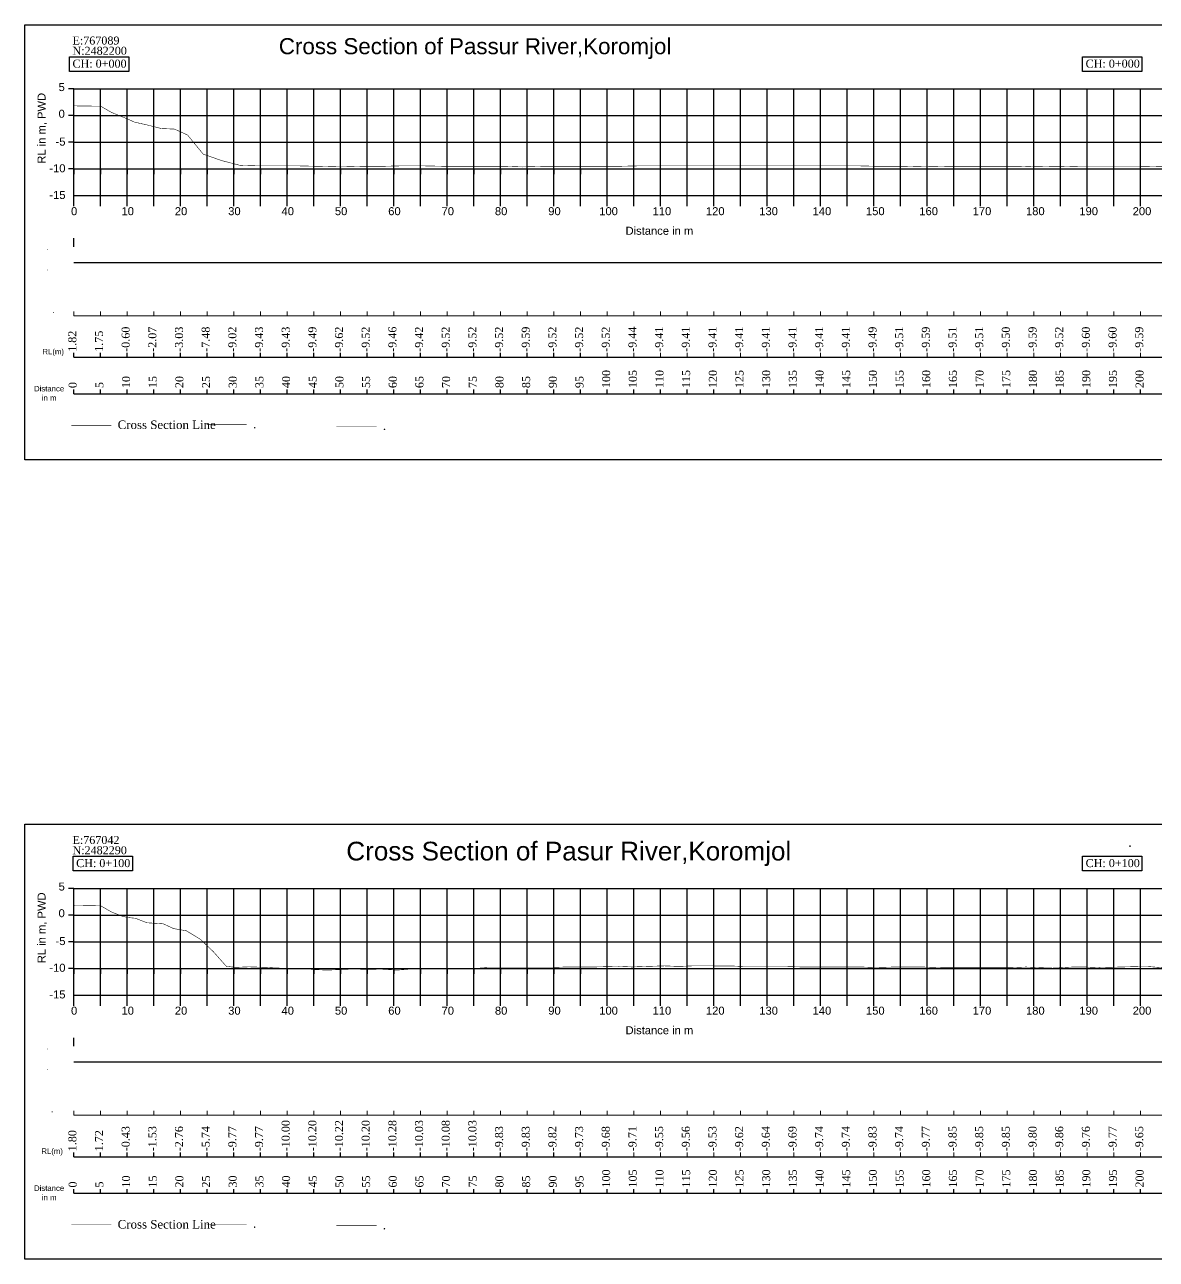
# Model space of a CAD drawing. Header units: inches. Extents: x 48 to 1763, y 126 to 359.
# Drawn here: x 47.6 to 259.7, y 125.5 to 356.9 of the extents above; entities that cross this region are included whole.
import ezdxf

# ---------------------------------------------------------------- set-up
doc = ezdxf.new("R2010")
doc.units = ezdxf.units.IN
doc.header["$MEASUREMENT"] = 0
for name, color, linetype in [('CS Line Design', 1, 'Continuous'), ('CS No', 7, 'Continuous'), ('Heading', 7, 'Continuous'), ('Major Grid', 253, 'Continuous'), ('Text_Design RL', 7, 'Continuous'), ('Text_Distance', 7, 'Continuous'), ('Text_Pre RL', 7, 'Continuous')]:
    doc.layers.add(name, color=color, linetype=linetype)
for name, color, linetype, lineweight in [('CS Line Prework', 3, 'Continuous', 30), ('Plate', 7, 'Continuous', 0), ('Text Post RL', 7, 'Continuous', 0)]:
    doc.layers.add(name, color=color, linetype=linetype, lineweight=lineweight)
doc.styles.add('CS', font='times.ttf', dxfattribs={"height": 1})
doc.styles.add('EL', font='times.ttf', dxfattribs={"height": 1.6})
doc.styles.get("Standard").update_dxf_attribs({"font": 'arial.ttf'})

msp = doc.modelspace()

# ---------------------------------------------------------------- linework, layer by layer
for points in [[(47.55, 356.87), (461.77, 356.87), (461.77, 275.33), (47.55, 275.33)], [(55.93, 350.84), (67.07, 350.84), (67.07, 348.12), (55.93, 348.12)], [(245.86, 350.84), (257, 350.84), (257, 348.12), (245.86, 348.12)], [(47.55, 207.06), (461.77, 207.06), (461.77, 125.52), (47.55, 125.52)], [(56.62, 201.03), (67.75, 201.03), (67.75, 198.31), (56.62, 198.31)], [(245.86, 201.03), (257, 201.03), (257, 198.31), (245.86, 198.31)]]:
    msp.add_lwpolyline(points, close=True)
at = {"layer": 'CS Line Prework', "const_width": 0.1}
for points in [[(56.74, 341.66), (61.81, 341.59), (63.84, 340.42), (65.87, 339.59), (66.88, 339.19), (66.88, 339.19), (66.88, 339.19), (66.88, 339.19), (68.12, 338.61), (70.4, 338.11), (73.17, 337.41), (75.66, 337.3), (78.09, 336.19), (81.02, 332.61), (84.45, 331.41), (87.93, 330.51), (91.59, 330.41), (94.27, 330.41), (99.06, 330.41), (102.92, 330.32), (106.94, 330.22), (110.8, 330.32), (114.2, 330.32), (118.23, 330.42), (122.09, 330.42), (126.88, 330.32), (130.9, 330.32), (134.31, 330.32), (137.79, 330.32), (140.79, 330.22), (144.67, 330.32), (149.61, 330.32), (153.47, 330.32), (158.41, 330.32), (163.21, 330.43), (167.23, 330.43), (172.03, 330.43), (176.05, 330.43), (180.99, 330.43), (184.86, 330.43), (189.81, 330.43), (194.6, 330.43), (198.61, 330.43), (203.41, 330.43), (207.43, 330.33), (212.22, 330.33), (216.23, 330.23), (221.03, 330.33), (225.05, 330.33), (228.91, 330.34), (233.51, 330.34), (236.34, 330.24), (241.13, 330.34), (245.15, 330.24), (250.1, 330.24), (256.43, 330.24), (261.18, 330.34)], [(56.74, 191.83), (61.81, 191.75), (63.84, 190.59), (65.87, 189.8), (66.88, 189.57), (66.88, 189.57), (66.88, 189.57), (66.88, 189.57), (68.29, 189.42), (70.49, 188.58), (73.53, 188.38), (75.46, 187.49), (77.84, 187.08), (80.51, 185.47), (82.92, 183.16), (85.35, 180.42), (87.09, 180.22), (89.57, 180.32), (93.07, 180.21), (94.62, 180.11), (97.3, 180.01), (99.76, 180.01), (101.88, 179.81), (104.26, 179.71), (106.73, 179.81), (109.16, 179.91), (112.57, 179.81), (114.01, 179.91), (117.41, 179.71), (119.88, 179.91), (122.32, 180.01), (125.72, 179.91), (128.35, 180.01), (131.76, 180), (134.42, 180.2), (139.17, 180.2), (142.01, 180.2), (146.6, 180.2), (149.08, 180.3), (151.54, 180.3), (154.38, 180.3), (158.97, 180.4), (161.45, 180.3), (164.08, 180.4), (167.48, 180.5), (170.16, 180.4), (172.63, 180.5), (175.26, 180.5), (179.86, 180.49), (182.33, 180.39), (184.8, 180.39), (187.43, 180.39), (189.91, 180.39), (193.51, 180.29), (195.99, 180.29), (198.61, 180.29), (201.09, 180.29), (204.5, 180.29), (206.97, 180.19), (210.63, 180.29), (213.26, 180.29), (215.74, 180.29), (219.34, 180.18), (221.97, 180.18), (224.45, 180.18), (227.85, 180.18), (230.32, 180.18), (232.8, 180.18), (235.27, 180.28), (237.74, 180.18), (240.22, 180.08), (243.88, 180.28), (246.36, 180.28), (249.03, 180.18), (252.69, 180.28), (256.56, 180.38), (258.1, 180.38), (261.97, 180.07)]]:
    msp.add_lwpolyline(points, dxfattribs=at)
at = {"layer": 'Major Grid', "linetype": 'Continuous'}
for p, q in [((56.74, 344.84), (55.74, 344.84)), ((56.74, 322.84), (56.74, 344.84)), ((56.74, 344.84), (461.77, 344.84)), ((61.74, 322.84), (61.74, 344.84)), ((66.74, 322.84), (66.74, 344.84)), ((71.74, 322.84), (71.74, 344.84)), ((76.74, 322.84), (76.74, 344.84)), ((81.74, 322.84), (81.74, 344.84)), ((86.74, 322.84), (86.74, 344.84)), ((91.74, 322.84), (91.74, 344.84)), ((96.74, 322.84), (96.74, 344.84)), ((101.74, 322.84), (101.74, 344.84)), ((106.74, 322.84), (106.74, 344.84)), ((111.74, 322.84), (111.74, 344.84)), ((116.74, 322.84), (116.74, 344.84)), ((121.74, 322.84), (121.74, 344.84)), ((126.74, 322.84), (126.74, 344.84)), ((131.74, 322.84), (131.74, 344.84)), ((136.74, 322.84), (136.74, 344.84)), ((141.74, 322.84), (141.74, 344.84)), ((146.74, 322.84), (146.74, 344.84)), ((151.74, 322.84), (151.74, 344.84)), ((156.74, 322.84), (156.74, 344.84)), ((161.74, 322.84), (161.74, 344.84)), ((166.74, 322.84), (166.74, 344.84)), ((171.74, 322.84), (171.74, 344.84)), ((176.74, 322.84), (176.74, 344.84)), ((181.74, 322.84), (181.74, 344.84)), ((186.74, 322.84), (186.74, 344.84)), ((191.74, 322.84), (191.74, 344.84)), ((196.74, 322.84), (196.74, 344.84)), ((201.74, 322.84), (201.74, 344.84)), ((206.74, 322.84), (206.74, 344.84)), ((211.74, 322.84), (211.74, 344.84)), ((216.74, 322.84), (216.74, 344.84)), ((221.74, 322.84), (221.74, 344.84)), ((226.74, 322.84), (226.74, 344.84)), ((231.74, 322.84), (231.74, 344.84)), ((236.74, 322.84), (236.74, 344.84)), ((241.74, 322.84), (241.74, 344.84)), ((246.74, 322.84), (246.74, 344.84)), ((251.74, 322.84), (251.74, 344.84)), ((256.74, 322.84), (256.74, 344.84)), ((56.74, 339.84), (55.74, 339.84)), ((56.74, 339.84), (461.77, 339.84)), ((56.74, 334.84), (55.74, 334.84)), ((56.74, 334.84), (461.77, 334.84)), ((56.74, 329.84), (55.74, 329.84)), ((56.74, 329.84), (56.74, 328.84)), ((56.74, 329.84), (461.77, 329.84)), ((56.74, 329.84), (461.77, 329.84)), ((61.74, 329.84), (61.74, 328.84)), ((66.74, 329.84), (66.74, 328.84)), ((71.74, 329.84), (71.74, 328.84)), ((76.74, 329.84), (76.74, 328.84)), ((81.74, 329.84), (81.74, 328.84)), ((86.74, 329.84), (86.74, 328.84)), ((91.74, 329.84), (91.74, 328.84)), ((96.74, 329.84), (96.74, 328.84)), ((101.74, 329.84), (101.74, 328.84)), ((106.74, 329.84), (106.74, 328.84)), ((111.74, 329.84), (111.74, 328.84)), ((116.74, 329.84), (116.74, 328.84)), ((121.74, 329.84), (121.74, 328.84)), ((126.74, 329.84), (126.74, 328.84)), ((131.74, 329.84), (131.74, 328.84)), ((136.74, 329.84), (136.74, 328.84)), ((141.74, 329.84), (141.74, 328.84)), ((146.74, 329.84), (146.74, 328.84)), ((151.74, 329.84), (151.74, 328.84)), ((56.74, 324.84), (461.77, 324.84)), ((56.74, 195.03), (55.74, 195.03)), ((56.74, 173.03), (56.74, 195.03)), ((56.74, 195.03), (461.77, 195.03)), ((61.74, 173.03), (61.74, 195.03)), ((66.74, 173.03), (66.74, 195.03)), ((71.74, 173.03), (71.74, 195.03)), ((76.74, 173.03), (76.74, 195.03)), ((81.74, 173.03), (81.74, 195.03)), ((86.74, 173.03), (86.74, 195.03)), ((91.74, 173.03), (91.74, 195.03)), ((96.74, 173.03), (96.74, 195.03)), ((101.74, 173.03), (101.74, 195.03)), ((106.74, 173.03), (106.74, 195.03)), ((111.74, 173.03), (111.74, 195.03)), ((116.74, 173.03), (116.74, 195.03)), ((121.74, 173.03), (121.74, 195.03)), ((126.74, 173.03), (126.74, 195.03)), ((131.74, 173.03), (131.74, 195.03)), ((136.74, 173.03), (136.74, 195.03)), ((141.74, 173.03), (141.74, 195.03)), ((146.74, 173.03), (146.74, 195.03)), ((151.74, 173.03), (151.74, 195.03)), ((156.74, 173.03), (156.74, 195.03)), ((161.74, 173.03), (161.74, 195.03)), ((166.74, 173.03), (166.74, 195.03)), ((171.74, 173.03), (171.74, 195.03)), ((176.74, 173.03), (176.74, 195.03)), ((181.74, 173.03), (181.74, 195.03)), ((186.74, 173.03), (186.74, 195.03)), ((191.74, 173.03), (191.74, 195.03)), ((196.74, 173.03), (196.74, 195.03)), ((201.74, 173.03), (201.74, 195.03)), ((206.74, 173.03), (206.74, 195.03)), ((211.74, 173.03), (211.74, 195.03)), ((216.74, 173.03), (216.74, 195.03)), ((221.74, 173.03), (221.74, 195.03)), ((226.74, 173.03), (226.74, 195.03)), ((231.74, 173.03), (231.74, 195.03)), ((236.74, 173.03), (236.74, 195.03)), ((241.74, 173.03), (241.74, 195.03)), ((246.74, 173.03), (246.74, 195.03)), ((251.74, 173.03), (251.74, 195.03)), ((256.74, 173.03), (256.74, 195.03)), ((56.74, 190.03), (55.74, 190.03)), ((56.74, 190.03), (461.77, 190.03)), ((56.74, 185.03), (55.74, 185.03)), ((56.74, 185.03), (461.77, 185.03)), ((56.74, 180.03), (55.74, 180.03)), ((56.74, 180.03), (56.74, 179.03)), ((56.74, 180.03), (461.77, 180.03)), ((56.74, 180.03), (461.77, 180.03)), ((61.74, 180.03), (61.74, 179.03)), ((66.74, 180.03), (66.74, 179.03)), ((71.74, 180.03), (71.74, 179.03)), ((76.74, 180.03), (76.74, 179.03)), ((81.74, 180.03), (81.74, 179.03)), ((86.74, 180.03), (86.74, 179.03)), ((91.74, 180.03), (91.74, 179.03)), ((96.74, 180.03), (96.74, 179.03)), ((101.74, 180.03), (101.74, 179.03)), ((106.74, 180.03), (106.74, 179.03)), ((111.74, 180.03), (111.74, 179.03)), ((116.74, 180.03), (116.74, 179.03)), ((121.74, 180.03), (121.74, 179.03)), ((126.74, 180.03), (126.74, 179.03)), ((131.74, 180.03), (131.74, 179.03)), ((136.74, 180.03), (136.74, 179.03)), ((141.74, 180.03), (141.74, 179.03)), ((146.74, 180.03), (146.74, 179.03)), ((151.74, 180.03), (151.74, 179.03)), ((56.74, 175.03), (461.77, 175.03))]:
    msp.add_line(p, q, dxfattribs=at)
at = {"layer": 'Plate', "color": 3, "const_width": 0.1}
for points in [[(63.81, 281.78), (56.29, 281.78)], [(63.81, 131.97), (56.29, 131.97)]]:
    msp.add_lwpolyline(points, dxfattribs=at)
at = {"layer": 'Plate', "color": 1, "const_width": 0.1}
for points in [[(89.19, 281.91), (81.67, 281.91)], [(89.19, 132.1), (81.67, 132.1)]]:
    msp.add_lwpolyline(points, dxfattribs=at)
at = {"layer": 'Plate', "const_width": 0.1}
for points in [[(113.51, 281.63), (106, 281.63)], [(113.51, 131.81), (106, 131.81)]]:
    msp.add_lwpolyline(points, dxfattribs=at)
at = {"layer": 'Text Post RL'}
for p, q in [((56.74, 302.34), (56.74, 303.14)), ((56.74, 302.34), (56.74, 303.14)), ((61.74, 302.34), (61.74, 303.14)), ((66.74, 302.34), (66.74, 303.14)), ((71.74, 302.34), (71.74, 303.14)), ((76.74, 302.34), (76.74, 303.14)), ((81.74, 302.34), (81.74, 303.14)), ((86.74, 302.34), (86.74, 303.14)), ((91.74, 302.34), (91.74, 303.14)), ((96.74, 302.34), (96.74, 303.14)), ((101.74, 302.34), (101.74, 303.14)), ((106.74, 302.34), (106.74, 303.14)), ((111.74, 302.34), (111.74, 303.14)), ((116.74, 302.34), (116.74, 303.14)), ((121.74, 302.34), (121.74, 303.14)), ((126.74, 302.34), (126.74, 303.14)), ((131.74, 302.34), (131.74, 303.14)), ((136.74, 302.34), (136.74, 303.14)), ((141.74, 302.34), (141.74, 303.14)), ((146.74, 302.34), (146.74, 303.14)), ((151.74, 302.34), (151.74, 303.14)), ((156.74, 302.34), (156.74, 303.14)), ((161.74, 302.34), (161.74, 303.14)), ((166.74, 302.34), (166.74, 303.14)), ((171.74, 302.34), (171.74, 303.14)), ((176.74, 302.34), (176.74, 303.14)), ((181.74, 302.34), (181.74, 303.14)), ((186.74, 302.34), (186.74, 303.14)), ((191.74, 302.34), (191.74, 303.14)), ((196.74, 302.34), (196.74, 303.14)), ((201.74, 302.34), (201.74, 303.14)), ((206.74, 302.34), (206.74, 303.14)), ((211.74, 302.34), (211.74, 303.14)), ((216.74, 302.34), (216.74, 303.14)), ((221.74, 302.34), (221.74, 303.14)), ((226.74, 302.34), (226.74, 303.14)), ((231.74, 302.34), (231.74, 303.14)), ((236.74, 302.34), (236.74, 303.14)), ((241.74, 302.34), (241.74, 303.14)), ((246.74, 302.34), (246.74, 303.14)), ((251.74, 302.34), (251.74, 303.14)), ((256.74, 302.34), (256.74, 303.14)), ((156.74, 294.55), (156.74, 295.35)), ((161.74, 294.55), (161.74, 295.35)), ((166.74, 294.55), (166.74, 295.35)), ((171.74, 294.55), (171.74, 295.35)), ((176.74, 294.55), (176.74, 295.35)), ((181.74, 294.55), (181.74, 295.35)), ((186.74, 294.55), (186.74, 295.35)), ((191.74, 294.55), (191.74, 295.35)), ((196.74, 294.55), (196.74, 295.35)), ((201.74, 294.55), (201.74, 295.35)), ((206.74, 294.55), (206.74, 295.35)), ((211.74, 294.55), (211.74, 295.35)), ((216.74, 294.55), (216.74, 295.35)), ((221.74, 294.55), (221.74, 295.35)), ((226.74, 294.55), (226.74, 295.35)), ((231.74, 294.55), (231.74, 295.35)), ((236.74, 294.55), (236.74, 295.35)), ((241.74, 294.55), (241.74, 295.35)), ((246.74, 294.55), (246.74, 295.35)), ((251.74, 294.55), (251.74, 295.35)), ((256.74, 294.55), (256.74, 295.35)), ((56.74, 152.53), (56.74, 153.33)), ((56.74, 152.53), (56.74, 153.33)), ((61.74, 152.53), (61.74, 153.33)), ((66.74, 152.53), (66.74, 153.33)), ((71.74, 152.53), (71.74, 153.33)), ((76.74, 152.53), (76.74, 153.33)), ((81.74, 152.53), (81.74, 153.33)), ((86.74, 152.53), (86.74, 153.33)), ((91.74, 152.53), (91.74, 153.33)), ((96.74, 152.53), (96.74, 153.33)), ((101.74, 152.53), (101.74, 153.33)), ((106.74, 152.53), (106.74, 153.33)), ((111.74, 152.53), (111.74, 153.33)), ((116.74, 152.53), (116.74, 153.33)), ((121.74, 152.53), (121.74, 153.33)), ((126.74, 152.53), (126.74, 153.33)), ((131.74, 152.53), (131.74, 153.33)), ((136.74, 152.53), (136.74, 153.33)), ((141.74, 152.53), (141.74, 153.33)), ((146.74, 152.53), (146.74, 153.33)), ((151.74, 152.53), (151.74, 153.33)), ((156.74, 152.53), (156.74, 153.33)), ((161.74, 152.53), (161.74, 153.33)), ((166.74, 152.53), (166.74, 153.33)), ((171.74, 152.53), (171.74, 153.33)), ((176.74, 152.53), (176.74, 153.33)), ((181.74, 152.53), (181.74, 153.33)), ((186.74, 152.53), (186.74, 153.33)), ((191.74, 152.53), (191.74, 153.33)), ((196.74, 152.53), (196.74, 153.33)), ((201.74, 152.53), (201.74, 153.33)), ((206.74, 152.53), (206.74, 153.33)), ((211.74, 152.53), (211.74, 153.33)), ((216.74, 152.53), (216.74, 153.33)), ((221.74, 152.53), (221.74, 153.33)), ((226.74, 152.53), (226.74, 153.33)), ((231.74, 152.53), (231.74, 153.33)), ((236.74, 152.53), (236.74, 153.33)), ((241.74, 152.53), (241.74, 153.33)), ((246.74, 152.53), (246.74, 153.33)), ((251.74, 152.53), (251.74, 153.33)), ((256.74, 152.53), (256.74, 153.33)), ((156.74, 144.74), (156.74, 145.54)), ((161.74, 144.74), (161.74, 145.54)), ((166.74, 144.74), (166.74, 145.54)), ((171.74, 144.74), (171.74, 145.54)), ((176.74, 144.74), (176.74, 145.54)), ((181.74, 144.74), (181.74, 145.54)), ((186.74, 144.74), (186.74, 145.54)), ((191.74, 144.74), (191.74, 145.54)), ((196.74, 144.74), (196.74, 145.54)), ((201.74, 144.74), (201.74, 145.54)), ((206.74, 144.74), (206.74, 145.54)), ((211.74, 144.74), (211.74, 145.54)), ((216.74, 144.74), (216.74, 145.54)), ((221.74, 144.74), (221.74, 145.54)), ((226.74, 144.74), (226.74, 145.54)), ((231.74, 144.74), (231.74, 145.54)), ((236.74, 144.74), (236.74, 145.54)), ((241.74, 144.74), (241.74, 145.54)), ((246.74, 144.74), (246.74, 145.54)), ((251.74, 144.74), (251.74, 145.54)), ((256.74, 144.74), (256.74, 145.54))]:
    msp.add_line(p, q, dxfattribs=at)
at = {"layer": 'Text Post RL', "linetype": 'Continuous'}
for p, q in [((56.74, 302.34), (461.77, 302.34)), ((56.74, 152.53), (461.77, 152.53))]:
    msp.add_line(p, q, dxfattribs=at)
at = {"layer": 'Text_Design RL'}
for p, q in [((56.74, 315.25), (56.74, 316.85)), ((56.74, 165.44), (56.74, 167.04))]:
    msp.add_line(p, q, dxfattribs=at)
at = {"layer": 'Text_Design RL', "linetype": 'Continuous'}
for p, q in [((56.74, 312.33), (461.77, 312.33)), ((56.74, 162.51), (461.77, 162.51))]:
    msp.add_line(p, q, dxfattribs=at)
at = {"layer": 'Text_Distance'}
for p, q in [((56.74, 287.69), (56.74, 288.49)), ((56.74, 287.69), (56.74, 288.49)), ((61.74, 287.69), (61.74, 288.49)), ((66.74, 287.69), (66.74, 288.49)), ((71.74, 287.69), (71.74, 288.49)), ((76.74, 287.69), (76.74, 288.49)), ((81.74, 287.69), (81.74, 288.49)), ((86.74, 287.69), (86.74, 288.49)), ((91.74, 287.69), (91.74, 288.49)), ((96.74, 287.69), (96.74, 288.49)), ((101.74, 287.69), (101.74, 288.49)), ((106.74, 287.69), (106.74, 288.49)), ((111.74, 287.69), (111.74, 288.49)), ((116.74, 287.69), (116.74, 288.49)), ((121.74, 287.69), (121.74, 288.49)), ((126.74, 287.69), (126.74, 288.49)), ((131.74, 287.69), (131.74, 288.49)), ((136.74, 287.69), (136.74, 288.49)), ((141.74, 287.69), (141.74, 288.49)), ((146.74, 287.69), (146.74, 288.49)), ((151.74, 287.69), (151.74, 288.49)), ((156.74, 287.69), (156.74, 288.49)), ((161.74, 287.69), (161.74, 288.49)), ((166.74, 287.69), (166.74, 288.49)), ((171.74, 287.69), (171.74, 288.49)), ((176.74, 287.69), (176.74, 288.49)), ((181.74, 287.69), (181.74, 288.49)), ((186.74, 287.69), (186.74, 288.49)), ((191.74, 287.69), (191.74, 288.49)), ((196.74, 287.69), (196.74, 288.49)), ((201.74, 287.69), (201.74, 288.49)), ((206.74, 287.69), (206.74, 288.49)), ((211.74, 287.69), (211.74, 288.49)), ((216.74, 287.69), (216.74, 288.49)), ((221.74, 287.69), (221.74, 288.49)), ((226.74, 287.69), (226.74, 288.49)), ((231.74, 287.69), (231.74, 288.49)), ((236.74, 287.69), (236.74, 288.49)), ((241.74, 287.69), (241.74, 288.49)), ((246.74, 287.69), (246.74, 288.49)), ((251.74, 287.69), (251.74, 288.49)), ((256.74, 287.69), (256.74, 288.49)), ((56.74, 137.88), (56.74, 138.68)), ((56.74, 137.88), (56.74, 138.68)), ((61.74, 137.88), (61.74, 138.68)), ((66.74, 137.88), (66.74, 138.68)), ((71.74, 137.88), (71.74, 138.68)), ((76.74, 137.88), (76.74, 138.68)), ((81.74, 137.88), (81.74, 138.68)), ((86.74, 137.88), (86.74, 138.68)), ((91.74, 137.88), (91.74, 138.68)), ((96.74, 137.88), (96.74, 138.68)), ((101.74, 137.88), (101.74, 138.68)), ((106.74, 137.88), (106.74, 138.68)), ((111.74, 137.88), (111.74, 138.68)), ((116.74, 137.88), (116.74, 138.68)), ((121.74, 137.88), (121.74, 138.68)), ((126.74, 137.88), (126.74, 138.68)), ((131.74, 137.88), (131.74, 138.68)), ((136.74, 137.88), (136.74, 138.68)), ((141.74, 137.88), (141.74, 138.68)), ((146.74, 137.88), (146.74, 138.68)), ((151.74, 137.88), (151.74, 138.68)), ((156.74, 137.88), (156.74, 138.68)), ((161.74, 137.88), (161.74, 138.68)), ((166.74, 137.88), (166.74, 138.68)), ((171.74, 137.88), (171.74, 138.68)), ((176.74, 137.88), (176.74, 138.68)), ((181.74, 137.88), (181.74, 138.68)), ((186.74, 137.88), (186.74, 138.68)), ((191.74, 137.88), (191.74, 138.68)), ((196.74, 137.88), (196.74, 138.68)), ((201.74, 137.88), (201.74, 138.68)), ((206.74, 137.88), (206.74, 138.68)), ((211.74, 137.88), (211.74, 138.68)), ((216.74, 137.88), (216.74, 138.68)), ((221.74, 137.88), (221.74, 138.68)), ((226.74, 137.88), (226.74, 138.68)), ((231.74, 137.88), (231.74, 138.68)), ((236.74, 137.88), (236.74, 138.68)), ((241.74, 137.88), (241.74, 138.68)), ((246.74, 137.88), (246.74, 138.68)), ((251.74, 137.88), (251.74, 138.68)), ((256.74, 137.88), (256.74, 138.68))]:
    msp.add_line(p, q, dxfattribs=at)
at = {"layer": 'Text_Distance', "linetype": 'Continuous'}
for p, q in [((56.74, 287.69), (461.77, 287.69)), ((56.74, 137.88), (461.77, 137.88))]:
    msp.add_line(p, q, dxfattribs=at)
at = {"layer": 'Text_Pre RL'}
for p, q in [((56.74, 294.55), (56.74, 295.35)), ((56.74, 294.55), (56.74, 295.35)), ((61.74, 294.55), (61.74, 295.35)), ((66.74, 294.55), (66.74, 295.35)), ((71.74, 294.55), (71.74, 295.35)), ((76.74, 294.55), (76.74, 295.35)), ((81.74, 294.55), (81.74, 295.35)), ((86.74, 294.55), (86.74, 295.35)), ((91.74, 294.55), (91.74, 295.35)), ((96.74, 294.55), (96.74, 295.35)), ((101.74, 294.55), (101.74, 295.35)), ((106.74, 294.55), (106.74, 295.35)), ((111.74, 294.55), (111.74, 295.35)), ((116.74, 294.55), (116.74, 295.35)), ((121.74, 294.55), (121.74, 295.35)), ((126.74, 294.55), (126.74, 295.35)), ((131.74, 294.55), (131.74, 295.35)), ((136.74, 294.55), (136.74, 295.35)), ((141.74, 294.55), (141.74, 295.35)), ((146.74, 294.55), (146.74, 295.35)), ((151.74, 294.55), (151.74, 295.35)), ((56.74, 144.74), (56.74, 145.54)), ((56.74, 144.74), (56.74, 145.54)), ((61.74, 144.74), (61.74, 145.54)), ((66.74, 144.74), (66.74, 145.54)), ((71.74, 144.74), (71.74, 145.54)), ((76.74, 144.74), (76.74, 145.54)), ((81.74, 144.74), (81.74, 145.54)), ((86.74, 144.74), (86.74, 145.54)), ((91.74, 144.74), (91.74, 145.54)), ((96.74, 144.74), (96.74, 145.54)), ((101.74, 144.74), (101.74, 145.54)), ((106.74, 144.74), (106.74, 145.54)), ((111.74, 144.74), (111.74, 145.54)), ((116.74, 144.74), (116.74, 145.54)), ((121.74, 144.74), (121.74, 145.54)), ((126.74, 144.74), (126.74, 145.54)), ((131.74, 144.74), (131.74, 145.54)), ((136.74, 144.74), (136.74, 145.54)), ((141.74, 144.74), (141.74, 145.54)), ((146.74, 144.74), (146.74, 145.54)), ((151.74, 144.74), (151.74, 145.54))]:
    msp.add_line(p, q, dxfattribs=at)
at = {"layer": 'Text_Pre RL', "linetype": 'Continuous'}
for p, q in [((56.74, 294.55), (461.77, 294.55)), ((56.74, 144.74), (461.77, 144.74))]:
    msp.add_line(p, q, dxfattribs=at)

# ---------------------------------------------------------------- texts
at = {"layer": 'CS Line Design', "attachment_point": 1}
for s, insert, char_height, width in [('{\\C7;Cross Section of Passur River,Koromjol}', (95.19, 354.34), 3, 94.0548), ('{\\C7;Cross Section of Pasur River,Koromjol}', (107.84, 203.76), 3.5, 103.6829)]:
    msp.add_mtext(s, dxfattribs=dict(at, insert=insert, char_height=char_height, width=width))
at = {"layer": 'CS No', "color": 1, "style": 'CS'}
for s, p in [('E:767089', (56.51, 353.15)), ('N:2482200', (56.51, 351.23)), ('E:767042', (56.51, 203.34)), ('N:2482290', (56.51, 201.42))]:
    msp.add_text(s, height=1.5, dxfattribs=at).set_placement(p)
at = {"layer": 'CS No', "style": 'CS'}
for s, p in [('CH: 0+000', (56.51, 348.82)), ('CH: 0+000', (246.44, 348.82)), ('CH: 0+100', (57.2, 199.01)), ('CH: 0+100', (246.44, 199.01))]:
    msp.add_text(s, height=1.5, dxfattribs=at).set_placement(p)
at = {"layer": 'Heading', "insert": (254.77, 204.79), "char_height": 2, "width": 68.3537, "attachment_point": 2}
msp.add_mtext('.', dxfattribs=at)
at = {"layer": 'Major Grid', "color": 7, "char_height": 1.5}
for s, insert, width, attachment_point in [('{\\fArial|b0|i0|c0|p34;5}', (55.07, 345.93), 0.7922, 3), ('{\\fArial|b0|i0|c0|p34;0}', (55.07, 340.93), 0.7922, 3), ('{\\fArial|b0|i0|c0|p34;-5}', (55.2, 335.71), 0.7922, 3), ('{\\fArial|b0|i0|c0|p34;-10}', (55.2, 330.71), 0.7922, 3), ('-15', (55.2, 325.71), 0.7922, 3), ('0', (56.24, 322.67), 0.7922, 1), ('10', (65.7, 322.67), 0.7922, 1), ('20', (75.7, 322.67), 0.7922, 1), ('30', (85.7, 322.67), 0.7922, 1), ('40', (95.7, 322.67), 0.7922, 1), ('50', (105.7, 322.67), 0.7922, 1), ('60', (115.7, 322.67), 0.7922, 1), ('70', (125.7, 322.67), 0.7922, 1), ('80', (135.7, 322.67), 0.7922, 1), ('90', (145.7, 322.67), 0.7922, 1), ('100', (155.26, 322.67), 0.7922, 1), ('110', (165.26, 322.67), 0.7922, 1), ('120', (175.26, 322.67), 0.7922, 1), ('130', (185.26, 322.67), 0.7922, 1), ('140', (195.26, 322.67), 0.7922, 1), ('150', (205.26, 322.67), 0.7922, 1), ('160', (215.26, 322.67), 0.7922, 1), ('170', (225.26, 322.67), 0.7922, 1), ('180', (235.26, 322.67), 0.7922, 1), ('190', (245.26, 322.67), 0.7922, 1), ('200', (255.26, 322.67), 0.7922, 1), ('{\\fArial|b0|i0|c0|p34;Distance in m}', (160.19, 319), 14.2133, 1), ('{\\fArial|b0|i0|c0|p34;5}', (55.07, 196.12), 0.7922, 3), ('{\\fArial|b0|i0|c0|p34;0}', (55.07, 191.12), 0.7922, 3), ('{\\fArial|b0|i0|c0|p34;-5}', (55.2, 185.9), 0.7922, 3), ('{\\fArial|b0|i0|c0|p34;-10}', (55.2, 180.9), 0.7922, 3), ('-15', (55.2, 175.9), 0.7922, 3), ('0', (56.24, 172.86), 0.7922, 1), ('10', (65.7, 172.86), 0.7922, 1), ('20', (75.7, 172.86), 0.7922, 1), ('30', (85.7, 172.86), 0.7922, 1), ('40', (95.7, 172.86), 0.7922, 1), ('50', (105.7, 172.86), 0.7922, 1), ('60', (115.7, 172.86), 0.7922, 1), ('70', (125.7, 172.86), 0.7922, 1), ('80', (135.7, 172.86), 0.7922, 1), ('90', (145.7, 172.86), 0.7922, 1), ('100', (155.26, 172.86), 0.7922, 1), ('110', (165.26, 172.86), 0.7922, 1), ('120', (175.26, 172.86), 0.7922, 1), ('130', (185.26, 172.86), 0.7922, 1), ('140', (195.26, 172.86), 0.7922, 1), ('150', (205.26, 172.86), 0.7922, 1), ('160', (215.26, 172.86), 0.7922, 1), ('170', (225.26, 172.86), 0.7922, 1), ('180', (235.26, 172.86), 0.7922, 1), ('190', (245.26, 172.86), 0.7922, 1), ('200', (255.26, 172.86), 0.7922, 1), ('{\\fArial|b0|i0|c0|p34;Distance in m}', (160.19, 169.19), 14.2133, 1)]:
    msp.add_mtext(s, dxfattribs=dict(at, insert=insert, width=width, attachment_point=attachment_point))
at = {"layer": 'Major Grid', "color": 7, "char_height": 1.5, "width": 23.1773, "attachment_point": 1, "rotation": 90}
for insert in [(49.96, 330.82), (49.96, 181)]:
    msp.add_mtext('{\\fArial|b0|i0|c0|p34;RL in m, PWD}', dxfattribs=dict(at, insert=insert))
at = {"layer": 'Plate', "style": 'EL'}
for s, p in [('Cross Section Line', (64.98, 281.1)), ('.', (90.37, 281.23)), ('.', (114.69, 280.94)), ('Cross Section Line', (64.98, 131.28)), ('.', (90.37, 131.42)), ('.', (114.69, 131.13))]:
    msp.add_text(s, height=1.6, dxfattribs=at).set_placement(p)
at = {"layer": 'Text Post RL', "char_height": 1.04, "width": 10.9783, "attachment_point": 2}
for s, insert in [(' .', (52.7, 303.91)), ('.', (52.7, 154.1))]:
    msp.add_mtext(s, dxfattribs=dict(at, insert=insert))
at = {"layer": 'Text_Design RL', "color": 1, "char_height": 0.8, "width": 10.9783, "attachment_point": 2}
for insert in [(51.8, 315.49), (51.8, 311.65), (51.8, 165.68), (51.8, 161.84)]:
    msp.add_mtext('.', dxfattribs=dict(at, insert=insert))
at = {"layer": 'Text_Distance', "style": 'EL'}
for s, p in [('100', (157.3, 288.77)), ('105', (162.3, 288.77)), ('110', (167.3, 288.77)), ('115', (172.3, 288.77)), ('120', (177.3, 288.77)), ('125', (182.3, 288.77)), ('130', (187.3, 288.77)), ('135', (192.3, 288.77)), ('140', (197.3, 288.77)), ('145', (202.3, 288.77)), ('150', (207.3, 288.77)), ('155', (212.3, 288.77)), ('160', (217.3, 288.77)), ('165', (222.3, 288.77)), ('170', (227.3, 288.77)), ('175', (232.3, 288.77)), ('180', (237.3, 288.77)), ('185', (242.3, 288.77)), ('190', (247.3, 288.77)), ('195', (252.3, 288.77)), ('200', (257.3, 288.77)), ('0', (57.3, 288.77)), ('5', (62.3, 288.77)), ('10', (67.3, 288.77)), ('15', (72.3, 288.77)), ('20', (77.3, 288.77)), ('25', (82.3, 288.77)), ('30', (87.3, 288.77)), ('35', (92.3, 288.77)), ('40', (97.3, 288.77)), ('45', (102.3, 288.77)), ('50', (107.3, 288.77)), ('55', (112.3, 288.77)), ('60', (117.3, 288.77)), ('65', (122.3, 288.77)), ('70', (127.3, 288.77)), ('75', (132.3, 288.77)), ('80', (137.3, 288.77)), ('85', (142.3, 288.77)), ('90', (147.3, 288.77)), ('95', (152.3, 288.77)), ('10', (67.3, 138.96)), ('15', (72.3, 138.96)), ('20', (77.3, 138.96)), ('25', (82.3, 138.96)), ('30', (87.3, 138.96)), ('35', (92.3, 138.96)), ('40', (97.3, 138.96)), ('45', (102.3, 138.96)), ('50', (107.3, 138.96)), ('55', (112.3, 138.96)), ('60', (117.3, 138.96)), ('65', (122.3, 138.96)), ('70', (127.3, 138.96)), ('75', (132.3, 138.96)), ('80', (137.3, 138.96)), ('85', (142.3, 138.96)), ('90', (147.3, 138.96)), ('95', (152.3, 138.96)), ('100', (157.3, 138.96)), ('105', (162.3, 138.96)), ('110', (167.3, 138.96)), ('115', (172.3, 138.96)), ('120', (177.3, 138.96)), ('125', (182.3, 138.96)), ('130', (187.3, 138.96)), ('135', (192.3, 138.96)), ('140', (197.3, 138.96)), ('145', (202.3, 138.96)), ('150', (207.3, 138.96)), ('155', (212.3, 138.96)), ('160', (217.3, 138.96)), ('165', (222.3, 138.96)), ('170', (227.3, 138.96)), ('175', (232.3, 138.96)), ('180', (237.3, 138.96)), ('185', (242.3, 138.96)), ('190', (247.3, 138.96)), ('195', (252.3, 138.96)), ('200', (257.3, 138.96)), ('0', (57.3, 138.96)), ('5', (62.3, 138.96))]:
    msp.add_text(s, height=1.5, rotation=90, dxfattribs=at).set_placement(p)
at = {"layer": 'Text_Distance', "char_height": 1.04, "width": 10.9783, "attachment_point": 2}
for insert in [(52.13, 289.19), (52.13, 139.37)]:
    msp.add_mtext('{\\fArial|b0|i0|c0|p34;Distance\\Pin m}', dxfattribs=dict(at, insert=insert))
at = {"layer": 'Text_Pre RL', "style": 'CS'}
for s, p in [('1.82', (57.23, 295.57)), ('1.75', (62.23, 295.57)), ('-0.60', (67.23, 295.57)), ('-2.07', (72.23, 295.57)), ('-3.03', (77.23, 295.57)), ('-7.48', (82.23, 295.57)), ('-9.02', (87.23, 295.57)), ('-9.43', (92.23, 295.57)), ('-9.43', (97.23, 295.57)), ('-9.49', (102.23, 295.57)), ('-9.62', (107.23, 295.57)), ('-9.52', (112.23, 295.57)), ('-9.46', (117.23, 295.57)), ('-9.42', (122.23, 295.57)), ('-9.52', (127.23, 295.57)), ('-9.52', (132.23, 295.57)), ('-9.52', (137.23, 295.57)), ('-9.59', (142.23, 295.57)), ('-9.52', (147.23, 295.57)), ('-9.52', (152.23, 295.57)), ('-9.52', (157.23, 295.57)), ('-9.44', (162.23, 295.57)), ('-9.41', (167.23, 295.57)), ('-9.41', (172.23, 295.57)), ('-9.41', (177.23, 295.57)), ('-9.41', (182.23, 295.57)), ('-9.41', (187.23, 295.57)), ('-9.41', (192.23, 295.57)), ('-9.41', (197.23, 295.57)), ('-9.41', (202.23, 295.57)), ('-9.49', (207.23, 295.57)), ('-9.51', (212.23, 295.57)), ('-9.59', (217.23, 295.57)), ('-9.51', (222.23, 295.57)), ('-9.51', (227.23, 295.57)), ('-9.50', (232.23, 295.57)), ('-9.59', (237.23, 295.57)), ('-9.52', (242.23, 295.57)), ('-9.60', (247.23, 295.57)), ('-9.60', (252.23, 295.57)), ('-9.59', (257.23, 295.57)), ('-0.43', (67.23, 145.76)), ('-1.53', (72.23, 145.76)), ('-2.76', (77.23, 145.76)), ('-5.74', (82.23, 145.76)), ('-9.77', (87.23, 145.76)), ('-9.77', (92.23, 145.76)), ('-10.00', (97.23, 145.76)), ('-10.20', (102.23, 145.76)), ('-10.22', (107.23, 145.76)), ('-10.20', (112.23, 145.76)), ('-10.28', (117.23, 145.76)), ('-10.03', (122.23, 145.76)), ('-10.08', (127.23, 145.76)), ('-10.03', (132.23, 145.76)), ('-9.83', (137.23, 145.76)), ('-9.83', (142.23, 145.76)), ('-9.73', (152.23, 145.76)), ('-9.68', (157.23, 145.76)), ('-9.55', (167.23, 145.76)), ('-9.56', (172.23, 145.76)), ('-9.53', (177.23, 145.76)), ('-9.64', (187.23, 145.76)), ('-9.69', (192.23, 145.76)), ('-9.74', (197.23, 145.76)), ('-9.74', (202.23, 145.76)), ('-9.83', (207.23, 145.76)), ('-9.74', (212.23, 145.76)), ('-9.77', (217.23, 145.76)), ('-9.85', (222.23, 145.76)), ('-9.85', (227.23, 145.76)), ('-9.85', (232.23, 145.76)), ('-9.80', (237.23, 145.76)), ('-9.86', (242.23, 145.76)), ('-9.76', (247.23, 145.76)), ('-9.77', (252.23, 145.76)), ('-9.65', (257.23, 145.76)), ('1.80', (57.23, 145.76)), ('1.72', (62.23, 145.76)), ('-9.82', (147.23, 145.76)), ('-9.71', (162.23, 145.76)), ('-9.62', (182.23, 145.76))]:
    msp.add_text(s, height=1.5, rotation=90, dxfattribs=at).set_placement(p)
at = {"layer": 'Text_Pre RL', "char_height": 1.04, "width": 10.9783, "attachment_point": 2}
for s, insert in [(' RL(m)', (52.7, 296.12)), ('RL(m)', (52.7, 146.31))]:
    msp.add_mtext(s, dxfattribs=dict(at, insert=insert))

doc.saveas('drawing.dxf')
